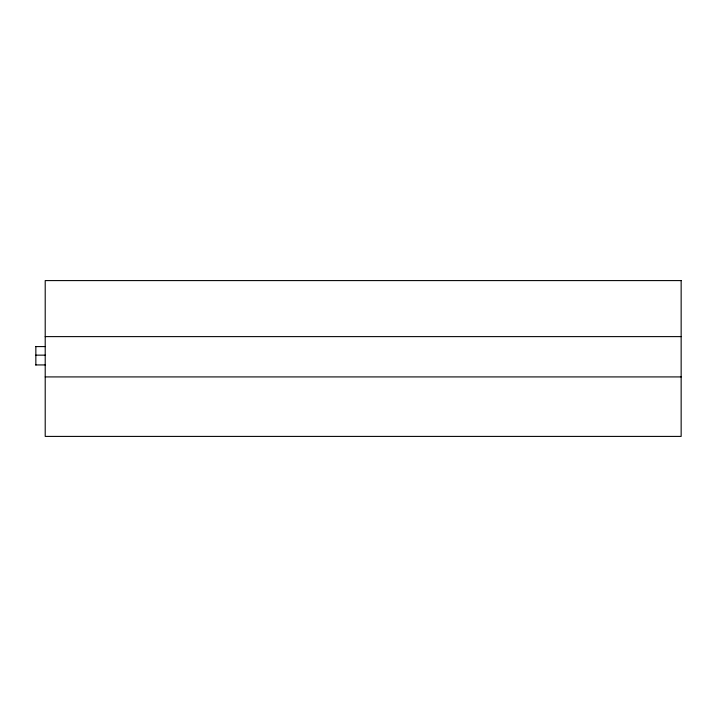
<?xml version="1.0" encoding="UTF-8"?>
<svg xmlns="http://www.w3.org/2000/svg" width="717" height="717" viewBox="0 0 717 717"><rect width="100%" height="100%" fill="white"/><g stroke="black" fill="none" stroke-linecap="round" stroke-linejoin="round"><path stroke-width="1.08" d="M45.207 336.614L681.15 336.614M35.85 346.589L45.207 346.589M35.85 355.148L45.207 355.148M35.85 364.935L45.207 364.935M45.207 376.918L681.15 376.918M35.85 346.428L35.85 365.141M681.15 280.589L45.207 280.589L45.207 436.411L681.15 436.411L681.15 280.589"/></g></svg>
